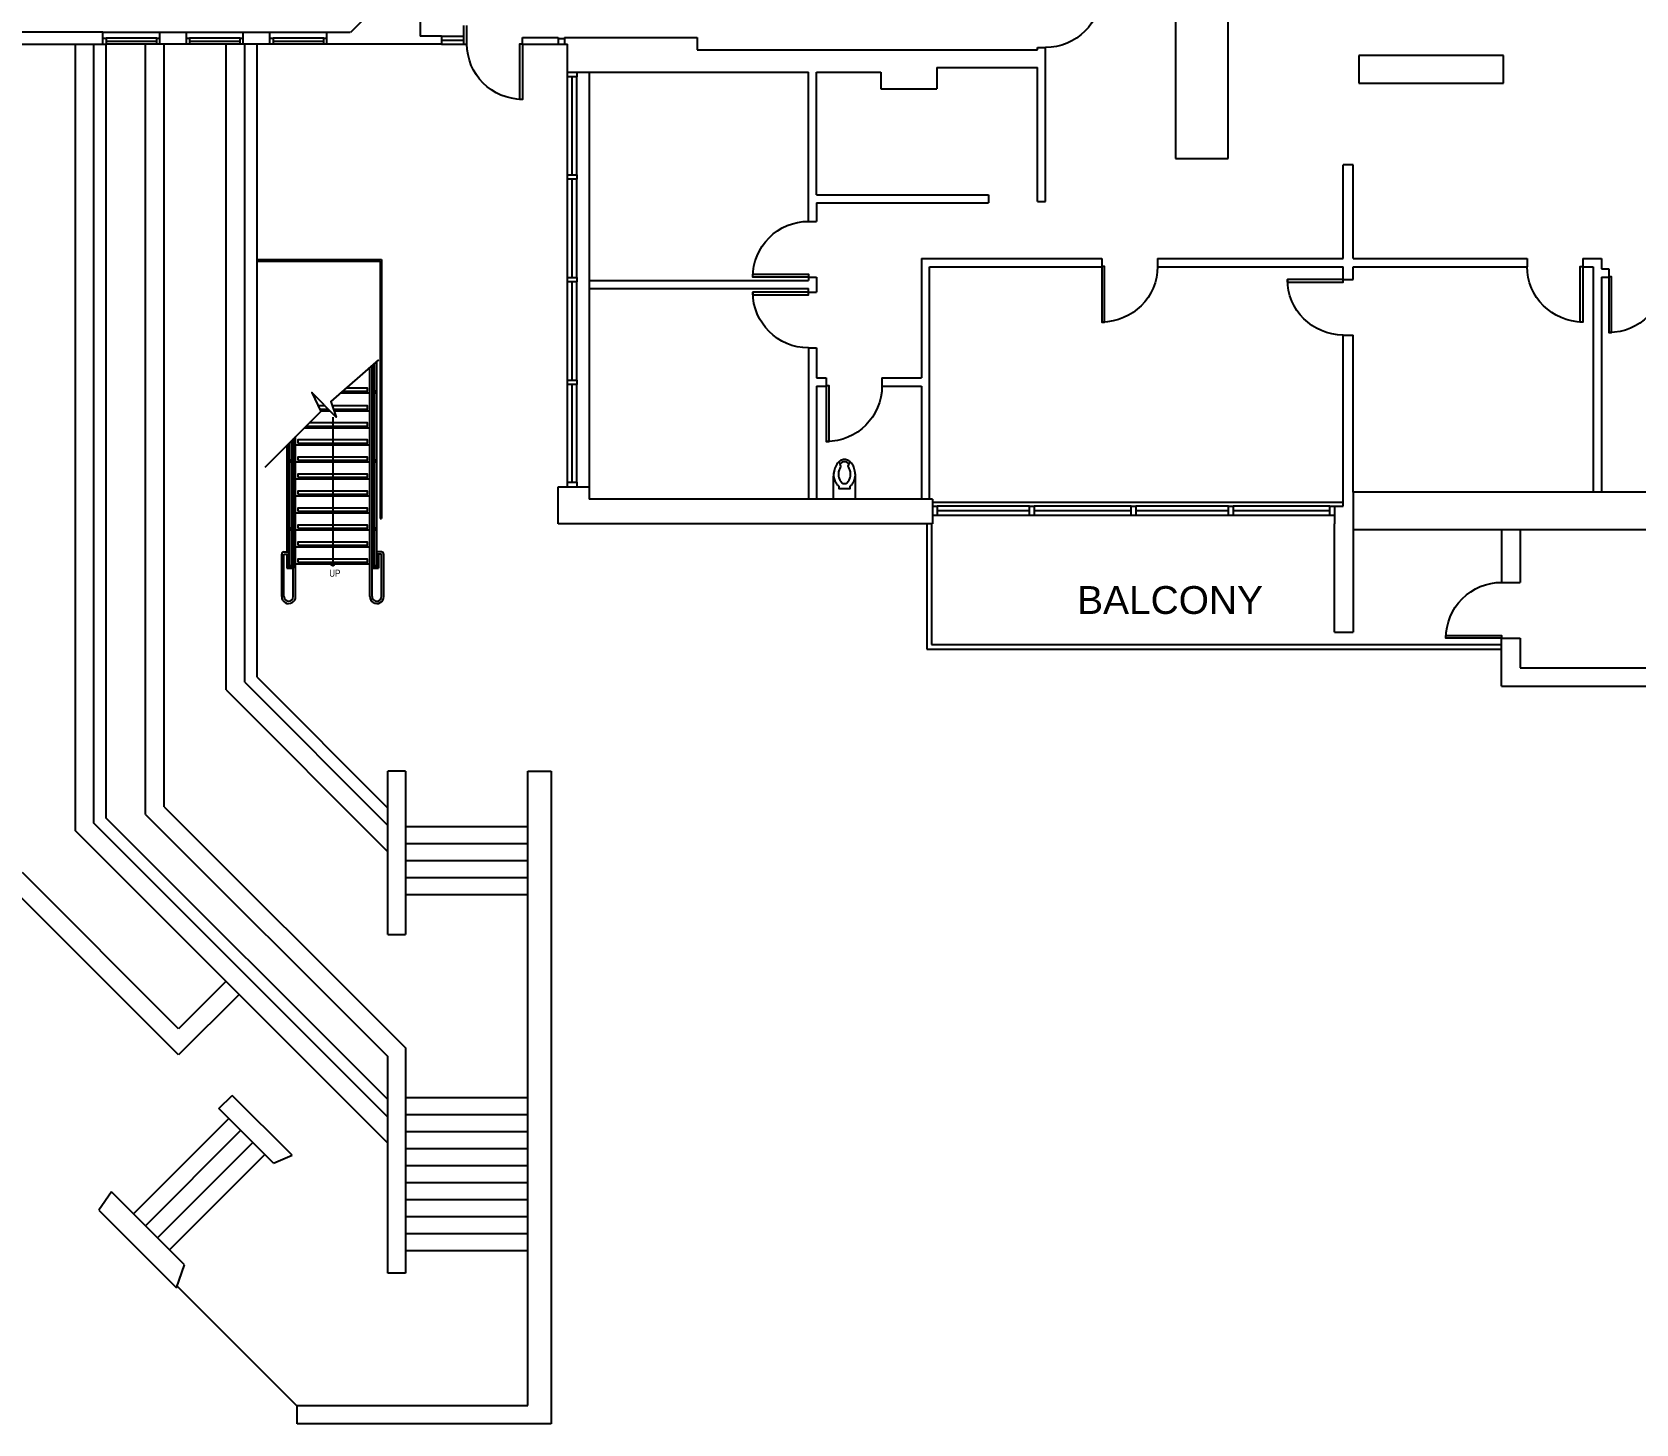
# Model space of a CAD drawing. Header units: inches. Extents: x -59 to 5682, y -269 to 4477.
# Drawn here: x 2217 to 3254, y -269 to 631 of the extents above; entities that cross this region are included whole.
import ezdxf

# ---------------------------------------------------------------- set-up
doc = ezdxf.new("R2010")
doc.units = ezdxf.units.IN
doc.header["$LTSCALE"] = 96
doc.header["$MEASUREMENT"] = 0
doc.layers.get('0').update_dxf_attribs({"linetype": 'CONTINUOUS'})
for name, color, linetype in [('A-ANNO-TEXT', 4, 'CONTINUOUS'), ('A-DOOR', 2, 'CONTINUOUS'), ('A-FLOR-CASE', 3, 'CONTINUOUS'), ('A-FLOR-PFIX', 2, 'CONTINUOUS'), ('A-FLOR-STRS', 2, 'CONTINUOUS'), ('A-GLAZ', 2, 'CONTINUOUS'), ('A-GLAZ-SILL', 1, 'CONTINUOUS'), ('A-WALL-FULL', 6, 'CONTINUOUS'), ('L-PLNT', 8, 'CONTINUOUS')]:
    doc.layers.add(name, color=color, linetype=linetype)
doc.styles.add('Arial', font='arial.ttf')
doc.styles.add('PE_Notes', font='ARIALN.TTF')
doc.styles.get("Standard").update_dxf_attribs({"font": 'txt.shx', "width": 0.85})
doc.dimstyles.get("Standard").update_dxf_attribs({"dimtxt": 0.18, "dimasz": 0.18, "dimexe": 0.18, "dimexo": 0.0625, "dimgap": 0.09, "dimtad": 0, "dimtih": 1, "dimtoh": 1, "dimdec": 4, "dimzin": 0, "dimdsep": 46, "dimtxsty": 'Standard', "dimcen": 0.09, "dimadec": 0, "dimazin": 0, "dimtfac": 1, "dimtdec": 4, "dimtofl": 0, "dimtmove": 0, "dimatfit": 3, "dimfxl": 1, "dimtolj": 1, "dimtzin": 0, "dimarcsym": 0})

# ---------------------------------------------------------------- blocks, each defined once
blk = doc.blocks.new('P2477016')
for p, q in [((-3.603083, -23.831759), (-3.603083, -23.831759)), ((-2.504894, -21.068753), (-2.504894, -21.068753))]:
    blk.add_line(p, q)
for points in [[(-6.93083, -16.399601, -0.022673), (-7, -14.875), (-7, 0), (-3.020761, 0), (0, 0), (3.020761, 0), (7, 0), (7, -14.875)], [(-6.937926, -16.211212, -0.074934), (-6.387938, -12.562014, -0.085426), (-4.920528, -9.670474, -0.066386), (-3.550098, -8.264603), (-3.550098, -6.711212), (3.449902, -6.711212), (3.449902, -8.264603, -0.066386), (4.820333, -9.670474, -0.085426), (6.287743, -12.562014, -0.111314), (6.709134, -17.991061)], [(3.991504, -23.722377, -0.562484), (3.158962, -23.529526), (2.424162, -21.300368, -0.238976), (2.492058, -20.853364, 0.08035), (3.421006, -18.976205, 0.074934), (3.837731, -16.211212, 0.074934), (3.421006, -13.446218, 0.085426), (2.414145, -11.462194, 0.066386), (1.597345, -10.624271, 0.330534), (-1.69754, -10.624271, 0.066386), (-2.51434, -11.462194, 0.085426), (-3.521201, -13.446218, 0.074934), (-3.937926, -16.211212, 0.074934), (-3.521201, -18.976205, 0.08035), (-2.592253, -20.853364, -0.238976), (-2.524357, -21.300368), (-3.250575, -23.503493, -0.549653), (-4.069149, -23.710095)], [(0, -25.75, 0.143932), (2.498761, -25.015482, 0.107177), (4.949747, -22.564786, 0.077997), (6.431696, -19.212481, 0.065232), (7, -14.875)], [(-4.023967, -23.748064, 0.06085), (-2.498761, -25.015482, 0.143932), (0, -25.75)], [(-2.976493, -22.67201, 0.063273), (-1.687041, -23.754089, 0.143932), (0, -24.25)], [(0, -24.25, 0.143932), (1.687041, -23.754089, 0.059203), (2.902316, -22.750942)]]:
    blk.add_lwpolyline(points, format="xyb")
for centre, radius, start, end in [((5.443363, -16.211212), 12.38129, 180, 197.141641), ((2.746106, -17.043143), 9.558648, 197.141641, 216.672481), ((1.035634, -18.316811), 7.426057, 216.672481, 226.574161)]:
    blk.add_arc(centre, radius, start, end)
blk = doc.blocks.new('*U109')
for p, q in [((0, 0), (0, 0)), ((-36, 0), (-36, 0))]:
    blk.add_line(p, q)
blk.add_lwpolyline([(0, 0), (0, 36), (-1.75, 36), (-1.75, 0)], close=True)
blk.add_arc((0, 0), 36, 90, 180)
blk = doc.blocks.new('*U129')
for p, q in [((0, 0), (0, 0)), ((-36, 0), (-36, 0))]:
    blk.add_line(p, q)
blk.add_lwpolyline([(0, 0), (0, 36), (-1.75, 36), (-1.75, 0)], close=True)
blk.add_arc((0, 0), 36, 90, 180)
blk = doc.blocks.new('*U130')
for p, q in [((0, 0), (0, 0)), ((36, 0), (36, 0))]:
    blk.add_line(p, q)
blk.add_lwpolyline([(0, 0), (0, 36), (1.75, 36), (1.75, 0)], close=True)
blk.add_arc((0, 0), 36, 0, 90)
blk = doc.blocks.new('*U132')
for p, q in [((0, 0), (0, 0)), ((-36, 0), (-36, 0))]:
    blk.add_line(p, q)
blk.add_lwpolyline([(0, 0), (0, -36), (-1.75, -36), (-1.75, 0)], close=True)
blk.add_arc((0, 0), 36, 180, 270)
blk = doc.blocks.new('*U133')
for p, q in [((0, 0), (0, 0)), ((-36, 0), (-36, 0))]:
    blk.add_line(p, q)
blk.add_lwpolyline([(0, 0), (0, -36), (-1.75, -36), (-1.75, 0)], close=True)
blk.add_arc((0, 0), 36, 180, 270)
blk = doc.blocks.new('*U134')
for p, q in [((0, 0), (0, 0)), ((36, 0), (36, 0))]:
    blk.add_line(p, q)
blk.add_lwpolyline([(0, 0), (0, -36), (1.75, -36), (1.75, 0)], close=True)
blk.add_arc((0, 0), 36, 270, 0)
blk = doc.blocks.new('*U135')
for p, q in [((0, 0), (0, 0)), ((-36, 0), (-36, 0))]:
    blk.add_line(p, q)
blk.add_lwpolyline([(0, 0), (0, 36), (-1.75, 36), (-1.75, 0)], close=True)
blk.add_arc((0, 0), 36, 90, 180)
blk = doc.blocks.new('*U46')
for p, q in [((0, 0), (0, 0)), ((36, 0), (36, 0))]:
    blk.add_line(p, q)
blk.add_lwpolyline([(0, 0), (0, -36), (1.75, -36), (1.75, 0)], close=True)
blk.add_arc((0, 0), 36, 270, 0)

msp = doc.modelspace()

# ---------------------------------------------------------------- linework, layer by layer
at = {"layer": 'A-FLOR-CASE'}
for p, q in [((2956.3, 670.4), (2956.3, 549.6)), ((2990.3, 549.6), (2990.3, 646.6)), ((3168.5, 616.2), (3074.8, 616.2)), ((3074.8, 616.2), (3074.8, 598.4)), ((3168.5, 598.4), (3168.5, 616.2)), ((3074.8, 598.4), (3168.5, 598.4)), ((2956.3, 549.6), (2990.3, 549.6))]:
    msp.add_line(p, q, dxfattribs=at)
at = {"layer": 'A-FLOR-STRS'}
for p, q in [((2363, 483.3), (2363, 484.3)), ((2363, 484.3), (2442.9, 484.3)), ((2363, 483.3), (2441.9, 483.3)), ((2441.9, 483.3), (2441.9, 316.8)), ((2442.9, 484.3), (2442.9, 316.8)), ((2436.8, 266.3), (2436.8, 415.9)), ((2436.9, 416), (2436.9, 284.8)), ((2438.2, 417.1), (2438.2, 284.8)), ((2439.7, 418.4), (2439.7, 284.8)), ((2435.3, 266.3), (2435.3, 414.6)), ((2381.7, 364.2), (2381.7, 295.2)), ((2383, 365.4), (2383, 284.8)), ((2384.5, 366.9), (2384.5, 284.8)), ((2385.7, 368.2), (2385.7, 284.8)), ((2385.8, 266.4), (2385.8, 368.3)), ((2387.3, 266.3), (2387.3, 369.8)), ((2441.9, 316.8), (2442.9, 316.8)), ((2378.3, 266.3), (2378.3, 293.7)), ((2379.8, 295.2), (2383, 295.2)), ((2379.8, 266.3), (2379.8, 293.7)), ((2379.8, 293.7), (2383, 293.7)), ((2381.7, 293.7), (2381.7, 285.8)), ((2381.7, 293.7), (2381.7, 284.8)), ((2442.8, 295.2), (2439.7, 295.2)), ((2442.8, 293.7), (2439.7, 293.7)), ((2440.9, 293.7), (2440.9, 284.8)), ((2440.9, 293.7), (2440.9, 284.8)), ((2442.8, 266.3), (2442.8, 293.7)), ((2444.3, 266.3), (2444.3, 293.7)), ((2381.7, 284.8), (2385.7, 284.8)), ((2436.9, 284.8), (2440.9, 284.8)), ((2458.3, 117.6), (2537.5, 117.6)), ((2458.3, 106.6), (2537.5, 106.6)), ((2458.3, 95.6), (2537.5, 95.6)), ((2458.3, 84.6), (2537.5, 84.6)), ((2458.3, 73.6), (2537.5, 73.6)), ((2458.3, -57.7), (2537.5, -57.7)), ((2282.4, -132.9), (2344.1, -71.2)), ((2458.3, -68.7), (2537.5, -68.7)), ((2290.2, -140.7), (2351.9, -78.9)), ((2458.3, -79.7), (2537.5, -79.7)), ((2297.9, -148.5), (2359.7, -86.7)), ((2458.3, -90.7), (2537.5, -90.7)), ((2305.7, -156.2), (2367.5, -94.5)), ((2458.3, -101.7), (2537.5, -101.7)), ((2458.3, -112.7), (2537.5, -112.7)), ((2458.3, -123.7), (2537.5, -123.7)), ((2458.3, -134.7), (2537.5, -134.7)), ((2458.3, -145.7), (2537.5, -145.7)), ((2458.3, -156.7), (2537.5, -156.7)), ((2310.7, -179.6), (2387.9, -256.8))]:
    msp.add_line(p, q, dxfattribs=at)
for points in [[(2440.9, 419.5), (2410.1, 392.6), (2413.6, 382.3), (2397.8, 398.3), (2403.6, 386), (2367.4, 349.8)], [(2435.3, 397.8), (2416.1, 397.8)], [(2435.3, 397.8), (2416.1, 397.8)], [(2417.5, 399.1), (2433.9, 399.1), (2433.9, 401.1), (2419.8, 401.1)], [(2436.9, 397.8), (2436.8, 397.8)], [(2406.5, 389.6), (2401.9, 389.6)], [(2402.8, 387.6), (2408.4, 387.6)], [(2409.7, 386.3), (2403.4, 386.3)], [(2411.8, 387.6), (2433.9, 387.6), (2433.9, 389.6), (2411.1, 389.6)], [(2435.3, 386.3), (2412.3, 386.3)], [(2436.9, 386.8), (2436.8, 386.8)], [(2435.3, 375.3), (2392.8, 375.3)], [(2394.1, 376.6), (2433.9, 376.6), (2433.9, 378.6), (2396.1, 378.6)], [(2436.9, 375.8), (2436.8, 375.8)], [(2435.3, 364.3), (2387.3, 364.3)], [(2436.9, 364.8), (2436.8, 364.8)], [(2435.3, 353.3), (2387.3, 353.3)], [(2436.9, 353.8), (2436.8, 353.8)], [(2435.3, 342.3), (2387.3, 342.3)], [(2436.9, 342.8), (2436.8, 342.8)], [(2435.3, 331.3), (2387.3, 331.3)], [(2436.9, 331.8), (2436.8, 331.8)], [(2435.3, 320.3), (2387.3, 320.3)], [(2436.9, 320.8), (2436.8, 320.8)], [(2435.3, 309.3), (2387.3, 309.3)], [(2436.9, 309.8), (2436.8, 309.8)], [(2385.8, 298.8), (2385.7, 298.8)], [(2385.8, 296.8), (2385.7, 296.8)], [(2435.3, 298.3), (2387.3, 298.3)], [(2436.9, 298.8), (2436.8, 298.8)], [(2436.9, 296.8), (2436.8, 296.8)], [(2435.3, 287.3), (2387.3, 287.3)]]:
    msp.add_lwpolyline(points, dxfattribs=at)
for points in [[(2388.7, 365.6), (2433.9, 365.6), (2433.9, 367.6), (2388.7, 367.6)], [(2388.7, 354.6), (2433.9, 354.6), (2433.9, 356.6), (2388.7, 356.6)], [(2388.7, 343.6), (2433.9, 343.6), (2433.9, 345.6), (2388.7, 345.6)], [(2388.7, 332.6), (2433.9, 332.6), (2433.9, 334.6), (2388.7, 334.6)], [(2388.7, 321.6), (2433.9, 321.6), (2433.9, 323.6), (2388.7, 323.6)], [(2388.7, 310.6), (2433.9, 310.6), (2433.9, 312.6), (2388.7, 312.6)], [(2388.7, 299.6), (2433.9, 299.6), (2433.9, 301.6), (2388.7, 301.6)], [(2388.7, 288.6), (2433.9, 288.6), (2433.9, 290.6), (2388.7, 290.6)]]:
    msp.add_lwpolyline(points, close=True, dxfattribs=at)
for centre, radius in [((2438.9, 398.6), 0.75), ((2383.7, 354), 0.75), ((2438.9, 354), 0.75), ((2383.7, 310.1), 0.75), ((2438.9, 310.1), 0.75), ((2383.7, 285.6), 0.75), ((2411.3, 287.3), 1), ((2438.9, 285.6), 0.75)]:
    msp.add_circle(centre, radius, dxfattribs=at)
for centre, radius, start, end in [((2379.8, 293.7), 1.5, 90.0002, 180.0002), ((2442.8, 293.7), 1.5, 359.9998, 89.9998), ((2382.8, 266.3), 4.5, 180.0002, 0.3106), ((2382.8, 266.3), 3, 180.0002, 0.0002), ((2439.8, 266.3), 4.5, 179.6894, 359.9998), ((2439.8, 266.3), 3, 179.9998, 359.9998)]:
    msp.add_arc(centre, radius, start, end, dxfattribs=at)
at = {"layer": 'A-GLAZ'}
for p, q in [((2297.5, 627.4), (2264.7, 627.4)), ((2264.7, 625.5), (2297.5, 625.5)), ((2297.5, 623.6), (2264.7, 623.6)), ((2351.5, 627.4), (2318.7, 627.4)), ((2318.7, 625.5), (2351.5, 625.5)), ((2351.5, 623.6), (2318.7, 623.6)), ((2405.5, 627.4), (2372.7, 627.4)), ((2372.7, 625.5), (2405.5, 625.5)), ((2405.5, 623.6), (2372.7, 623.6)), ((2481.6, 628.9), (2496.1, 628.9)), ((2481.6, 626.2), (2496.1, 626.2)), ((2481.6, 623.6), (2496.1, 623.6)), ((2563.2, 539.2), (2563.2, 602.5)), ((2566.2, 539.2), (2566.2, 602.5)), ((2569.2, 539.2), (2569.2, 602.5)), ((2563.2, 472.8), (2563.2, 536.2)), ((2566.2, 472.8), (2566.2, 536.2)), ((2569.2, 472.8), (2569.2, 536.2)), ((2563.2, 406.4), (2563.2, 469.8)), ((2566.2, 406.4), (2566.2, 469.8)), ((2569.2, 406.4), (2569.2, 469.8)), ((2563.2, 340.3), (2563.2, 403.4)), ((2566.2, 340.3), (2566.2, 403.4)), ((2569.2, 340.3), (2569.2, 403.4)), ((2862, 324.8), (2802.2, 324.8)), ((2862, 321.8), (2802.2, 321.8)), ((2927.7, 324.8), (2865, 324.8)), ((2927.7, 321.8), (2865, 321.8)), ((2990.5, 324.8), (2930.7, 324.8)), ((2990.5, 321.8), (2930.7, 321.8)), ((3056.2, 324.8), (2993.5, 324.8)), ((3056.2, 321.8), (2993.5, 321.8)), ((2862, 318.8), (2802.2, 318.8)), ((2927.7, 318.8), (2865, 318.8)), ((2990.5, 318.8), (2930.7, 318.8)), ((3056.2, 318.8), (2993.5, 318.8))]:
    msp.add_line(p, q, dxfattribs=at)
at = {"layer": 'A-GLAZ-SILL'}
for p, q in [((2262.7, 631.4), (2299.5, 631.4)), ((2316.7, 631.4), (2353.5, 631.4)), ((2370.7, 631.4), (2407.5, 631.4)), ((2577.2, 605.5), (2577.2, 337.3)), ((2799.2, 327.3), (3064.7, 327.3))]:
    msp.add_line(p, q, dxfattribs=at)
at = {"layer": 'A-WALL-FULL'}
for p, q in [((2467.9, 688), (2467.9, 628.9)), ((2423, 631.4), (2447.7, 656.2)), ((2496.1, 623.6), (2496.1, 635.6)), ((2498.1, 623.6), (2498.1, 635.6)), ((2262.7, 631.4), (2135.1, 631.4)), ((2137.8, 623.6), (2264.7, 623.6)), ((2262.7, 623.6), (2262.7, 631.4)), ((2290.3, 125.4), (2290.3, 623.6)), ((2302.3, 130.4), (2302.3, 623.6)), ((2316.7, 623.6), (2316.7, 631.4)), ((2353.5, 623.6), (2353.5, 631.4)), ((2370.7, 623.6), (2370.7, 631.4)), ((2481.6, 623.6), (2400.2, 623.6)), ((2407.5, 631.4), (2422.7, 631.4)), ((2407.5, 623.6), (2407.5, 631.4)), ((2481.6, 628.9), (2467.9, 628.9)), ((2481.6, 628.9), (2481.6, 623.6)), ((2496.1, 623.6), (2498.1, 623.6)), ((2534.1, 628), (2557.1, 628)), ((2534.1, 623.6), (2534.1, 628)), ((2534.1, 623.6), (2563.2, 623.6)), ((2557.1, 628), (2557.1, 623.6)), ((2557.1, 627.3), (2561.1, 627.3)), ((2561.1, 628), (2647, 628)), ((2561.1, 628), (2561.1, 623.6)), ((2647, 628), (2647, 620)), ((2647, 620), (2867, 620)), ((2867, 621.4), (2872.2, 621.4)), ((2867, 620), (2867, 621.4)), ((2872.2, 521.8), (2872.2, 621.4)), ((2719, 509), (2719, 605.5)), ((2724.2, 526.2), (2724.2, 605.5)), ((2724.2, 605.5), (2765.7, 605.5)), ((2765.7, 605.5), (2765.7, 594.7)), ((2801.9, 608.6), (2801.9, 594.7)), ((2801.9, 608.6), (2867, 608.6)), ((2867, 521.8), (2867, 608.6)), ((2765.7, 594.7), (2801.9, 594.7)), ((3071.2, 545.6), (3064.7, 545.6)), ((3064.7, 485), (3064.7, 545.6)), ((3071.2, 485), (3071.2, 545.6)), ((2724.2, 526.2), (2835.3, 526.2)), ((2724.2, 521), (2835.3, 521)), ((2724.2, 521), (2724.2, 509)), ((2835.3, 526.2), (2835.3, 521)), ((2867, 521.8), (2872.2, 521.8)), ((2719, 509), (2724.2, 509)), ((2792, 485), (2792, 407.7)), ((2792, 485), (2908.7, 485)), ((2797.2, 479.7), (2908.7, 479.7)), ((2797.2, 329.3), (2797.2, 479.7)), ((2908.7, 485), (2908.7, 479.7)), ((2944.7, 485), (3064.7, 485)), ((2944.7, 485), (2944.7, 479.7)), ((2944.7, 479.7), (3064.7, 479.7)), ((3064.7, 471.5), (3064.7, 479.7)), ((3071.2, 485), (3183.7, 485)), ((3071.2, 471.5), (3071.2, 479.7)), ((3071.2, 479.7), (3183.7, 479.7)), ((3183.7, 485), (3183.7, 479.7)), ((3219.7, 485), (3219.7, 479.7)), ((3219.7, 485), (3231.7, 485)), ((3219.7, 479.7), (3226.4, 479.7)), ((3226.4, 479.7), (3226.4, 333.8)), ((3231.7, 485), (3231.7, 478.2)), ((3231.7, 478.2), (3236.5, 478.2)), ((3236.5, 478.2), (3236.5, 473)), ((2577.2, 470.7), (2719, 470.7)), ((2719, 473), (2719, 470.7)), ((2719, 473), (2724.2, 473)), ((2724.2, 473), (2724.2, 463.2)), ((3064.7, 471.5), (3071.2, 471.5)), ((3231.7, 473), (3236.5, 473)), ((3231.7, 473), (3231.7, 333.8)), ((2577.2, 465.5), (2719, 465.5)), ((2719, 463.2), (2719, 465.5)), ((2719, 463.2), (2724.2, 463.2)), ((2719, 427.2), (2719, 329.3)), ((2719, 427.2), (2724.2, 427.2)), ((2724.2, 427.2), (2724.2, 407.7)), ((3064.7, 324.8), (3064.7, 435.5)), ((3064.7, 435.5), (3071.2, 435.5)), ((3071.2, 333.8), (3071.2, 435.5)), ((2724.2, 407.7), (2730.5, 407.7)), ((2730.5, 407.7), (2730.5, 402.4)), ((2766.5, 407.7), (2792, 407.7)), ((2766.5, 407.7), (2766.5, 402.4)), ((2724.2, 402.4), (2730.5, 402.4)), ((2724.2, 402.4), (2724.2, 329.3)), ((2766.5, 402.4), (2792, 402.4)), ((2792, 402.4), (2792, 329.3)), ((2557.2, 313.3), (2557.2, 337.3)), ((2557.2, 337.3), (2577.2, 337.3)), ((2577.2, 337.3), (2577.2, 329.3)), ((2799.2, 329.3), (2577.2, 329.3)), ((2799.2, 329.3), (2799.2, 313.3)), ((3059.2, 324.8), (3059.2, 313.3)), ((2799.2, 313.3), (2557.2, 313.3)), ((2795.5, 313.3), (2795.5, 232.3)), ((2798.5, 313.3), (2798.5, 235.3)), ((3059.2, 243.3), (3059.2, 313.3)), ((3071.2, 309.8), (3071.2, 243.3)), ((3167.2, 309.3), (3167.2, 275.5)), ((3179.2, 309.8), (3179.2, 275.5)), ((3167.2, 275.5), (3179.2, 275.5)), ((3059.2, 243.3), (3071.2, 243.3)), ((3167.2, 208.3), (3167.2, 239.5)), ((3167.2, 239.5), (3179.2, 239.5)), ((3179.2, 239.5), (3179.2, 220.3)), ((3179.2, 239.5), (3179.2, 239.5)), ((2795.5, 232.3), (3167.2, 232.3)), ((2798.5, 235.3), (3167.2, 235.3)), ((3179.2, 220.3), (3423.1, 220.3)), ((3167.2, 208.3), (3435.2, 208.3)), ((2447, 47.8), (2447, 153.3)), ((2458.3, 153.3), (2447, 153.3)), ((2458.3, 153.3), (2458.3, 47.8)), ((2537.5, 153.3), (2552.5, 153.3)), ((2537.5, -256.8), (2537.5, 153.3)), ((2552.5, 153.3), (2552.5, -268.8)), ((2290.3, 125.4), (2447, -31.2)), ((2302.3, 130.4), (2458.3, -25.6)), ((2447, 47.8), (2458.3, 47.8)), ((2458.3, -25.6), (2458.3, -171.3)), ((2447, -171.3), (2447, -31.2)), ((2337.7, -64.7), (2346.2, -56.3)), ((2385, -95), (2346.2, -56.3)), ((2373.1, -100.1), (2337.7, -64.7)), ((2373.1, -100.1), (2385, -95)), ((2268.2, -118.7), (2260.1, -130.5)), ((2315.4, -165.9), (2268.2, -118.7)), ((2260.1, -130.5), (2310.3, -180.7)), ((2310.3, -180.7), (2315.4, -165.9)), ((2458.3, -171.3), (2447, -171.3)), ((2387.9, -256.8), (2537.5, -256.8)), ((2388.3, -268.8), (2388.3, -256.8)), ((2552.5, -268.8), (2388.3, -268.8))]:
    msp.add_line(p, q, dxfattribs=at)
for points in [[(2262.7, 627.4), (2264.7, 627.4), (2264.7, 623.6)], [(2318.7, 623.6), (2297.5, 623.6), (2297.5, 627.4), (2299.5, 627.4)], [(2299.5, 623.6), (2299.5, 631.4), (2316.7, 631.4)], [(2316.7, 627.4), (2318.7, 627.4), (2318.7, 623.6)], [(2372.7, 623.6), (2351.5, 623.6), (2351.5, 627.4), (2353.5, 627.4)], [(2353.5, 631.4), (2370.7, 631.4)], [(2370.7, 627.4), (2372.7, 627.4), (2372.7, 623.6)], [(2405.5, 623.6), (2405.5, 627.4), (2407.5, 627.4)], [(2569.2, 605.5), (2569.2, 602.5), (2563.2, 602.5), (2563.2, 623.6)], [(2563.2, 605.5), (2719, 605.5)], [(2563.2, 337.3), (2563.2, 337.3), (2563.2, 340.3), (2569.2, 340.3), (2569.2, 337.3)], [(2799.2, 324.8), (2802.2, 324.8), (2802.2, 318.8), (2799.2, 318.8)], [(3059.2, 318.8), (3059.2, 318.8), (3056.2, 318.8), (3056.2, 324.8), (3064.7, 324.8)]]:
    msp.add_lwpolyline(points, dxfattribs=at)
for points in [[(2563.2, 536.2), (2563.2, 539.2), (2569.2, 539.2), (2569.2, 536.2)], [(2563.2, 469.8), (2563.2, 472.8), (2569.2, 472.8), (2569.2, 469.8)], [(2563.2, 403.4), (2563.2, 406.4), (2569.2, 406.4), (2569.2, 403.4)], [(3071.2, 313.3), (3071.2, 313.3), (3071.2, 309.8), (3435.2, 309.8), (3435.2, 333.8), (3071.2, 333.8), (3071.2, 321.3), (3071.2, 321.3)], [(2865, 318.8), (2862, 318.8), (2862, 324.8), (2865, 324.8)], [(2930.7, 318.8), (2927.7, 318.8), (2927.7, 324.8), (2930.7, 324.8)], [(2993.5, 318.8), (2990.5, 318.8), (2990.5, 324.8), (2993.5, 324.8)]]:
    msp.add_lwpolyline(points, close=True, dxfattribs=at)
at = {"layer": 'L-PLNT'}
for p, q in [((2244.9, 114.8), (2244.9, 623.6)), ((2256.9, 119.8), (2256.9, 623.6)), ((2264.9, 123.1), (2264.9, 623.6)), ((2342.4, 205.9), (2342.4, 623.6)), ((2354.4, 210.9), (2354.4, 623.6)), ((2362.4, 214.2), (2362.4, 623.6)), ((2354.4, 210.9), (2447, 118.2)), ((2362.4, 214.2), (2447, 129.5)), ((2342.4, 205.9), (2447, 101.2)), ((2447, -87.2), (2244.9, 114.8)), ((2447, -70.3), (2256.9, 119.8)), ((2447, -58.9), (2264.9, 123.1)), ((2311.6, -13.2), (2210.6, 87.9)), ((2311.6, -30.1), (2198.6, 82.9)), ((2342.3, 17.5), (2311.6, -13.2)), ((2350.8, 9), (2311.6, -30.1))]:
    msp.add_line(p, q, dxfattribs=at)

# ---------------------------------------------------------------- block references
at = {"layer": 'A-DOOR', "xscale": -1}
for name, p, rotation in [('*U135', (2872.2, 657.4), 270), ('*U109', (2534.1, 623.9), 180), ('*U134', (2719, 473), 270), ('*U130', (2908.7, 479.9), 180), ('*U129', (3219.7, 479.9), 180), ('*U132', (3064.7, 471.5), 270), ('*U130', (3236.5, 473.1), 180), ('*U133', (2719, 463.2), 270), ('*U130', (2730.5, 402.6), 180), ('*U46', (3167.2, 239.5), 269.9997717819896)]:
    msp.add_blockref(name, p, dxfattribs=dict(at, rotation=rotation))
at = {"layer": 'A-FLOR-PFIX', "rotation": 180}
msp.add_blockref('P2477016', (2742.2, 329.3), dxfattribs=at)

# ---------------------------------------------------------------- texts
at = {"layer": 'A-ANNO-TEXT', "style": 'Arial'}
msp.add_text('BALCONY', height=18, dxfattribs=at).set_placement((2892.7, 255.1))
at = {"layer": 'A-FLOR-STRS', "insert": (2409.1, 283.7), "char_height": 4.5, "attachment_point": 1, "style": 'PE_Notes'}
msp.add_mtext('UP', dxfattribs=at)

# ---------------------------------------------------------------- leaders
at = {"layer": 'A-FLOR-STRS'}
msp.add_leader([(2411.3, 382.3), (2411.3, 359.7), (2411.3, 287.3)], dimstyle='Standard', override={"dimscale": 24, "dimgap": 0.09, "dimtad": 0}, dxfattribs=at)

doc.saveas('drawing.dxf')
